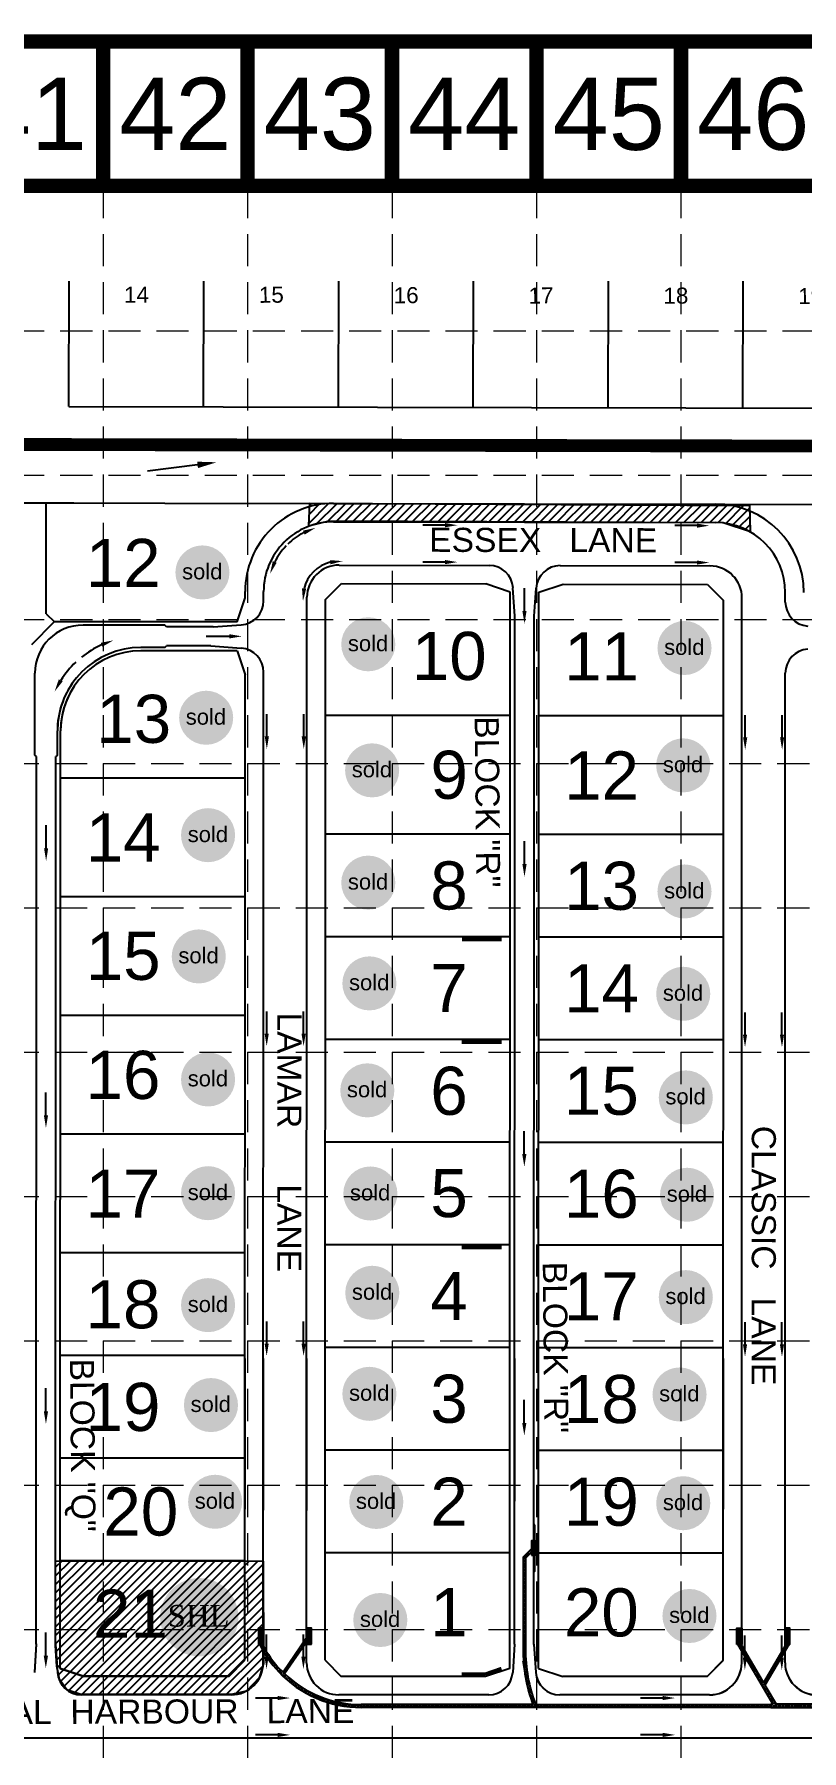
# Model space of a CAD drawing. Header units: inches. Extents: x 2468858 to 2474627, y 7110391 to 7114000.
# Drawn here: x 2472600 to 2473078, y 7112930 to 7114000 of the extents above; entities that cross this region are included whole.
import ezdxf
from ezdxf.enums import TextEntityAlignment as Align

# ---------------------------------------------------------------- set-up
doc = ezdxf.new("R2010")
doc.units = ezdxf.units.IN
doc.header["$MEASUREMENT"] = 0
doc.linetypes.add('CENTER2', pattern=[1.125, 0.75, -0.125, 0.125, -0.125])
doc.linetypes.add('HIDDEN', pattern=[0.375, 0.25, -0.125])
for name, color, linetype in [('APVMT', 11, 'Continuous'), ('AROW', 250, 'Continuous'), ('BASE', 7, 'Continuous'), ('BLOCKNO', 250, 'Continuous'), ('EROSION BLANKET', 84, 'Continuous'), ('ex-pvmt', 7, 'Continuous'), ('ex-row', 1, 'Continuous'), ('ex-stm', 9, 'Continuous'), ('EXIST', 250, 'Continuous'), ('FLOW', 250, 'Continuous'), ('GRID', 254, 'HIDDEN'), ('LIMITS OF DISTUBANCE', 1, 'HIDDEN'), ('LOT', 250, 'Continuous'), ('LOTNO', 250, 'Continuous'), ('PVMT', 250, 'Continuous'), ('SODDED LOT', 2, 'Continuous'), ('SROW', 250, 'Continuous'), ('STM', 1, 'Continuous'), ('STMCL', 133, 'CENTER2'), ('STRNAMES', 250, 'Continuous'), ('WALL', 21, 'HIDDEN')]:
    doc.layers.add(name, color=color, linetype=linetype)
doc.styles.add('DRHorton', font='dutcheb.ttf')
doc.styles.add('ryland', font='ARIAL.TTF', dxfattribs={"height": 25})
doc.styles.get("Standard").update_dxf_attribs({"font": 'ARIAL.TTF'})
pattern_1 = [(45, (2472402.30112, 7112300.57772), (-0.176776695, 0.176776695), [])]
pattern_2 = [(45, (2472402.30114, 7112300.51598), (-0.176776695, 0.176776695), [])]
pattern_3 = [(45, (0, 0), (-2.6516504294, 2.6516504294), [])]

# ---------------------------------------------------------------- blocks, each defined once
blk = doc.blocks.new('1D')
at = {"layer": 'FLOW'}
for p, q in [((7.4, 11.5), (21.2, 11.5)), ((7.4, -11.5), (21.2, -11.5))]:
    blk.add_line(p, q, dxfattribs=at)
for points in [[(7.4, 10.2), (7.4, 12.8), (-0.4, 11.5)], [(7.4, -12.8), (7.4, -10.2), (-0.4, -11.5)]]:
    blk.add_solid(points, dxfattribs=at)
blk = doc.blocks.new('Sold')
h = blk.add_hatch(color=7)
h.paths.add_polyline_path([(38.8, 18.8, 1), (0.5, 18.8, 1)])
h.paths.add_polyline_path([(2.4, 10.9), (36.6, 10.9), (36.6, 27.9), (2.4, 27.9)], flags=24)
at = {"layer": 'BASE', "color": 7, "style": 'ryland'}
blk.add_text('sold', height=11.13, dxfattribs=at).set_placement((19.5, 13.9), align=Align.CENTER)

msp = doc.modelspace()

# ---------------------------------------------------------------- hatches: boundary and pattern name
h = msp.add_hatch(color=162)
h.paths.add_polyline_path([(2472727.2, 7113012.9, 1), (2472678.4, 7113012.9, 1)])
h.paths.add_polyline_path([(2472680.9, 7113002.8), (2472724.4, 7113002.8), (2472724.4, 7113024.4), (2472680.9, 7113024.4)], flags=24)
at = {"layer": 'ex-stm'}
h = msp.add_hatch(dxfattribs=at)
h.set_pattern_fill('ANSI31', color=5, style=0)
h.set_pattern_definition([(45, (2472402.30112, 7112300.57772), (-0.088388348, 0.088388348), [])])
h.paths.add_polyline_path([(2472911.8, 7113070.4), (2472911.3, 7113070.4), (2472911.3, 7113041.6), (2472911.8, 7113041.6), (2472911.8, 7113051.6), (2472912.3, 7113051.6), (2472912.3, 7113060.4), (2472911.8, 7113060.4)])
h = msp.add_hatch(dxfattribs=at)
h.set_pattern_fill('ANSI31', color=5, scale=2, style=0)
h.set_pattern_definition(pattern_1)
h.paths.add_polyline_path([(2472742.7, 7112996.1), (2472742.7, 7113006.1), (2472739.7, 7113006.1), (2472739.7, 7112996.1)])
h = msp.add_hatch(dxfattribs=at)
h.set_pattern_fill('ANSI31', color=5, scale=2, style=0)
h.set_pattern_definition(pattern_1)
h.paths.add_polyline_path([(2472772.7, 7112996), (2472772.7, 7113006), (2472769.7, 7113006), (2472769.7, 7112996)])
h = msp.add_hatch(dxfattribs=at)
h.set_pattern_fill('ANSI31', color=5, scale=2, style=0)
h.set_pattern_definition(pattern_1)
h.paths.add_polyline_path([(2473037.7, 7112996), (2473037.7, 7113006), (2473040.7, 7113006), (2473040.7, 7112996)])
h = msp.add_hatch(dxfattribs=at)
h.set_pattern_fill('ANSI31', color=5, scale=2, style=0)
h.set_pattern_definition(pattern_1)
h.paths.add_polyline_path([(2473070.7, 7112996), (2473070.7, 7113006), (2473067.7, 7113006), (2473067.7, 7112996)])
at = {"layer": 'SODDED LOT'}
h = msp.add_hatch(dxfattribs=at)
h.set_pattern_fill('ANSI31', color=256, scale=30, style=0)
h.set_pattern_definition(pattern_3)
h.paths.add_polyline_path([(2473645.4, 7113690.7), (2473645, 7113704.6), (2473380.1, 7113706.2), (2473375.6, 7113692.3), (2473381.7, 7113694.8), (2473634.3, 7113693.9)])
h.paths.add_polyline_path([(2473661.8, 7113026.9), (2473687.5, 7113025.6), (2473728.5, 7113019.3), (2473771.1, 7113012.6), (2473800.8, 7113000.6), (2473816.1, 7112992), (2473817.6, 7112992.3), (2473826.6, 7112959), (2473778.3, 7112869.4), (2473754.2, 7112818.3), (2473704.9, 7112707.3), (2473675.9, 7112628.5), (2473649.4, 7112551.6), (2473609.4, 7112401.1), (2473622, 7112397.2), (2473660.2, 7112541.4), (2473687, 7112623.6), (2473721, 7112714), (2473756.5, 7112795.8), (2473776.2, 7112842.1), (2473803.7, 7112892.8), (2473821.3, 7112931.8), (2473838.2, 7112953.9), (2473843.8, 7112970.4), (2473841.6, 7112985), (2473834.4, 7112995.8), (2473821.8, 7113003.5), (2473803.5, 7113011.6), (2473780.8, 7113020.1), (2473754.2, 7113027.8), (2473717.9, 7113032.7), (2473683.7, 7113037.8), (2473675.2, 7113037.5), (2473668.5, 7113034.7), (2473663, 7113029)])
h.paths.add_polyline_path([(2473971.5, 7113199.8), (2473953.3, 7113211.9), (2473941.2, 7113192.1), (2473861.1, 7113065.6), (2473810.5, 7113087.5), (2473761.2, 7113101.5), (2473721, 7113107), (2473697.2, 7113110.4), (2473674.1, 7113113.7), (2473679.5, 7113105.3), (2473686.7, 7113099.9), (2473703.5, 7113097.6), (2473742.5, 7113092.2), (2473787.4, 7113083.2), (2473826.4, 7113070), (2473851, 7113058.6), (2473862.4, 7113053.2), (2473874.4, 7113053.5), (2473885.8, 7113058.3), (2473896, 7113069.7), (2473937.9, 7113137.7), (2473969.9, 7113198.6)])
h.paths.add_polyline_path([(2474189.4, 7113705.6), (2474212.7, 7113695.3), (2474173.1, 7113585.5), (2474125.5, 7113471.6), (2474078.4, 7113374), (2473995.2, 7113231.4), (2473980.7, 7113211.8), (2473961.7, 7113224.1), (2474019.2, 7113316.2), (2474060, 7113393.3), (2474123.1, 7113525), (2474155.5, 7113608.2)])
h.paths.add_polyline_path([(2472149.9, 7113580.6), (2472139.1, 7113587.3), (2472148.3, 7113599.5), (2472130, 7113617.4), (2472301, 7113620.9), (2472421, 7113670.5), (2472435.9, 7113657.7), (2472418.5, 7113656.7), (2472386.3, 7113644.4), (2472349.6, 7113630.6), (2472301, 7113613.8), (2472253.5, 7113608.2), (2472206, 7113607.7), (2472182, 7113606.7), (2472168.8, 7113602.6), (2472156, 7113590.3)])
h.paths.add_polyline_path([(2472770.9, 7113693.3), (2472783.8, 7113696.4), (2473029.2, 7113695.4), (2473046.2, 7113689.7), (2473045.7, 7113705.7), (2472771.5, 7113707.2)])
h.paths.add_polyline_path([(2472613.3, 7113048.1), (2472742.6, 7113047.9), (2472742.9, 7112984.1), (2472740.2, 7112975), (2472732.2, 7112966.8), (2472722.7, 7112964.6), (2472628.3, 7112964.8), (2472620.3, 7112967.7), (2472615.7, 7112974.1), (2472614.1, 7112982.3), (2472613.3, 7112995.2)])
h.paths.add_polyline_path([(2471336.5, 7111475.4), (2471335.5, 7111275.4), (2470491.7, 7111254.3), (2470479.6, 7111328.9), (2470466, 7111461.6), (2470553.4, 7111470.9), (2470638.4, 7111473.1)])
h.paths.add_polyline_path([(2473446.7, 7112356.5), (2473471.9, 7112308.5), (2473532.9, 7112257.2), (2473501.2, 7112186.4), (2473329.5, 7112103.4), (2473116.2, 7112035.9), (2473103.2, 7112106.7), (2473072.6, 7112126.6), (2472815.1, 7111934.9), (2472802.3, 7111780.7), (2472622.3, 7111675.2), (2472617.6, 7111803.7), (2472501, 7111721.1), (2472320.8, 7111594.4), (2472182.9, 7111519), (2472068.9, 7111484.1), (2471932.9, 7111463.9), (2471923.7, 7111337), (2471693.8, 7111327.9), (2471696.1, 7111477.6), (2471836.9, 7111477.6), (2471858.8, 7111468.5), (2471876.6, 7111467.9), (2471898.1, 7111477.9), (2471906.2, 7111490.4), (2471909.4, 7111504.1), (2471908.1, 7111517.8), (2471903.7, 7111528.8), (2471899.7, 7111538.8), (2471899.8, 7111997.7), (2471902.8, 7112006.8), (2471908.6, 7112013.1), (2471915.2, 7112016.5), (2471926.3, 7112016.5), (2472502.6, 7112016.2), (2472510, 7112015), (2472516.2, 7112010.3), (2472519.9, 7112006.2), (2472597.2, 7111900.3), (2472601.6, 7111894), (2472602, 7111890.8), (2472602, 7111885.9), (2472602.1, 7111880.6), (2472603.5, 7111873.5), (2472605.5, 7111864.1), (2472610.9, 7111855.3), (2472618.7, 7111847.7), (2472625.7, 7111842.7), (2472634.1, 7111839.5), (2472648.2, 7111837.2), (2472661, 7111839.4), (2472670.8, 7111843.9), (2472681.2, 7111852.2), (2472689.3, 7111863.7), (2472693.2, 7111876.1), (2472698.5, 7111882.8), (2472979.5, 7112088.7), (2473047.7, 7112135.3), (2473102.1, 7112161.2), (2473168.6, 7112185.4), (2473235.5, 7112199.4), (2473287, 7112219.4), (2473338.9, 7112250.4), (2473378, 7112286.6), (2473406.7, 7112322.3), (2473435, 7112369.6)])
h.paths.add_polyline_path([(2469394.7, 7112321.7), (2469408.6, 7112317.4), (2469404.6, 7112306.5), (2469398.3, 7112300.5), (2469390.6, 7112297.1), (2469383.9, 7112297.7), (2469371.4, 7112301.1), (2469261.6, 7112337.8), (2469252.6, 7112344), (2469246.9, 7112352.9), (2469243.9, 7112361.1), (2469244.3, 7112369.4), (2469247, 7112379.9), (2469254.1, 7112392.3), (2469258.6, 7112404.8), (2469259.9, 7112414), (2469268.3, 7112441.1), (2469285.1, 7112497.6), (2469297.5, 7112549.9), (2469306, 7112604.2), (2469344, 7112603.8), (2469331.6, 7112539.5), (2469306, 7112437.9), (2469285.5, 7112378.6), (2469297.1, 7112353.4)])
h.paths.add_polyline_path([(2469215.2, 7111699.1), (2469133.2, 7111698.8), (2469133.1, 7111837.4), (2469136.8, 7111854.1), (2469131.5, 7111869.1), (2469132.5, 7111935.1), (2469148.8, 7112051.4), (2469175.4, 7112146.9), (2469214.1, 7112259.8), (2469218.2, 7112266.7), (2469223.7, 7112271.9), (2469228.8, 7112275.2), (2469234.9, 7112277.1), (2469242.6, 7112277.4), (2469249.2, 7112276), (2469256.5, 7112274.1), (2469362.5, 7112239.2), (2469368.9, 7112235.1), (2469372.1, 7112231.5), (2469374.6, 7112225), (2469375.6, 7112217), (2469372.6, 7112206.8), (2469260.7, 7112244.7), (2469237.6, 7112231.8), (2469223.9, 7112159.5), (2469213.8, 7112077.5), (2469211.8, 7111997.4), (2469212.6, 7111919.3)])
edge = h.paths.add_edge_path()
edge.add_line((2469946.7, 7111538.5), (2469944.9, 7111523.5))
edge.add_line((2469944.9, 7111523.5), (2469929.5, 7111368.5))
edge.add_line((2469929.5, 7111368.5), (2469627.8, 7111363.4))
edge.add_line((2469627.8, 7111363.4), (2469640.1, 7111528.6))
edge.add_line((2469640.1, 7111528.6), (2469611.1, 7111529))
edge.add_line((2469611.1, 7111529), (2469563.6, 7111542.1))
edge.add_line((2469563.6, 7111542.1), (2469395.7, 7111608.8))
edge.add_line((2469395.7, 7111608.8), (2469312.3, 7111524.8))
edge.add_line((2469312.3, 7111524.8), (2469259.9, 7111580.2))
edge.add_line((2469259.9, 7111580.2), (2469329, 7111646.4))
edge.add_line((2469329, 7111646.4), (2469327.6, 7111656.7))
edge.add_line((2469327.6, 7111656.7), (2469327.3, 7111668))
edge.add_line((2469327.3, 7111668), (2469328.7, 7111676.3))
edge.add_line((2469328.7, 7111676.3), (2469331.6, 7111684.9))
edge.add_line((2469331.6, 7111684.9), (2469335.7, 7111692))
edge.add_line((2469335.7, 7111692), (2469336.9, 7111699.7))
edge.add_line((2469336.9, 7111699.7), (2469350.6, 7111699.9))
edge.add_line((2469350.6, 7111699.9), (2469349.1, 7111695.2))
edge.add_line((2469349.1, 7111695.2), (2469344.3, 7111688.2))
edge.add_line((2469344.3, 7111688.2), (2469339.9, 7111679.8))
edge.add_arc((2469382.6, 7111663), 45.9, 158.5343, 290.6104)
edge.add_arc((2469402.9, 7111601.9), 18.6, 61.3608, 102.7575, ccw=False)
edge.add_line((2469411.8, 7111618.2), (2469554, 7111560.9))
edge.add_line((2469554, 7111560.9), (2469580.4, 7111552.5))
edge.add_line((2469580.4, 7111552.5), (2469597.9, 7111547.8))
edge.add_line((2469597.9, 7111547.8), (2469618.8, 7111543.8))
edge.add_line((2469618.8, 7111543.8), (2469652.8, 7111539.9))
edge.add_line((2469652.8, 7111539.9), (2469703, 7111539.9))
edge.add_line((2469703, 7111539.9), (2469903.7, 7111540.6))
edge.add_line((2469903.7, 7111540.6), (2469929.6, 7111539.8))
edge.add_line((2469929.6, 7111539.8), (2469946.7, 7111538.5))
at = {"layer": 'SODDED LOT', "linetype": 'Continuous', "ltscale": 300}
h = msp.add_hatch(dxfattribs=at)
h.set_pattern_fill('ANSI31', color=256, scale=30, style=0)
h.set_pattern_definition(pattern_3)
h.paths.add_polyline_path([(2473499.3, 7113199.9), (2473457.2, 7113199.9), (2473369.8, 7113199.9), (2473369.8, 7113163.5), (2473369.6, 7113150.7), (2473369.2, 7113137.5), (2473383.3, 7113137.2), (2473498.6, 7113130.7), (2473498.8, 7113139), (2473499.2, 7113153.2), (2473499.3, 7113199.9)])
h.paths.add_polyline_path([(2472496.8, 7112937.6), (2472496.3, 7112809), (2472417.2, 7112809.2), (2472416.2, 7112808.1), (2472368.2, 7112808.1), (2472368.1, 7112937.6)])
h.paths.add_polyline_path([(2473204.8, 7112780.7), (2473205.3, 7112780.1), (2473207.5, 7112775.8), (2473208.1, 7112771.3), (2473206.9, 7112766.3), (2473199, 7112743.8), (2473183, 7112698.2), (2473175, 7112675.1), (2473173.6, 7112671.6), (2473171.1, 7112666), (2473167.7, 7112662.1), (2473163.7, 7112659.7), (2473158.9, 7112657.5), (2473154.9, 7112656.9), (2473147.2, 7112658), (2473130, 7112661.6), (2473112, 7112664.3), (2473092.8, 7112665.9), (2473081.1, 7112666.3), (2473081.1, 7112680.4), (2473081.2, 7112794.9), (2473152.5, 7112795), (2473194.5, 7112785), (2473200.8, 7112783.3), (2473204.7, 7112780.8)])
h.paths.add_polyline_path([(2472761.3, 7112788.7), (2472761.3, 7112666.6), (2472633.1, 7112666.6), (2472633.2, 7112788.5), (2472761.3, 7112788.7)])
edge = h.paths.add_edge_path()
edge.add_line((2472938.5, 7112551.5), (2472913.5, 7112547.8))
edge.add_line((2472913.5, 7112547.8), (2472806.4, 7112532.3))
edge.add_line((2472806.4, 7112532.3), (2472804.6, 7112545.5))
edge.add_line((2472804.6, 7112545.5), (2472803.9, 7112551.1))
edge.add_line((2472803.9, 7112551.1), (2472802.1, 7112577.6))
edge.add_line((2472802.1, 7112577.6), (2472801, 7112578.5))
edge.add_line((2472801, 7112578.5), (2472800.5, 7112598.7))
edge.add_line((2472800.5, 7112598.7), (2472801, 7112617.3))
edge.add_line((2472801, 7112617.3), (2472801.6, 7112625))
edge.add_arc((2472817.3, 7112623.8), 15.8, 87.1917, 175.7617, ccw=False)
edge.add_line((2472818.1, 7112639.6), (2472859.2, 7112639.3))
edge.add_line((2472859.2, 7112639.3), (2472915.2, 7112639.5))
edge.add_arc((2472915.2, 7112619.6), 19.9, 0.4983, 90.1313, ccw=False)
edge.add_line((2472935.1, 7112619.7), (2472935.1, 7112607.8))
edge.add_line((2472935.1, 7112607.8), (2472935.2, 7112599.6))
edge.add_line((2472935.2, 7112599.6), (2472935.2, 7112592.5))
edge.add_line((2472935.2, 7112592.5), (2472935.4, 7112589.8))
edge.add_line((2472935.4, 7112589.8), (2472935.7, 7112579))
edge.add_line((2472935.7, 7112579), (2472935.9, 7112574.7))
edge.add_line((2472935.9, 7112574.7), (2472937.1, 7112562.3))
edge.add_line((2472937.1, 7112562.3), (2472938.5, 7112551.4))
edge.add_line((2472938.5, 7112551.4), (2472938.5, 7112551.5))
edge = h.paths.add_edge_path()
edge.add_line((2471965.3, 7112666.8), (2471945.8, 7112666.8))
edge.add_line((2471945.8, 7112666.8), (2471905, 7112666.7))
edge.add_line((2471905, 7112666.7), (2471897.8, 7112666.8))
edge.add_arc((2471897.9, 7112687.1), 20.4, 177.7513, 269.4932, ccw=False)
edge.add_line((2471877.6, 7112687.9), (2471877.7, 7112711.5))
edge.add_line((2471877.7, 7112711.5), (2471877.7, 7112779.9))
edge.add_arc((2471893.3, 7112779.8), 15.6, 97.9894, 179.4442, ccw=False)
edge.add_line((2471891.2, 7112795.2), (2471965.4, 7112795.3))
edge.add_line((2471965.4, 7112795.3), (2471965.1, 7112781.9))
edge.add_line((2471965.1, 7112781.9), (2471965.3, 7112666.7))
edge.add_line((2471965.3, 7112666.7), (2471965.3, 7112666.8))
h.paths.add_polyline_path([(2471739, 7112489.2), (2471738.9, 7112362.1), (2471849.7, 7112339), (2471850.9, 7112344.2), (2471852.3, 7112347.7), (2471854.3, 7112352.4), (2471858.6, 7112358.7), (2471863.5, 7112363.8), (2471867.3, 7112368.1), (2471869.1, 7112372.1), (2471869.6, 7112376.4), (2471868.9, 7112381), (2471865.3, 7112390.8), (2471846.1, 7112438.2), (2471845, 7112441.1), (2471843.8, 7112445.4), (2471843.7, 7112450.7), (2471844.7, 7112455.2), (2471852.5, 7112477.3), (2471854.4, 7112482.3), (2471857, 7112487.6), (2471854.8, 7112489), (2471739, 7112489.2)])
h.paths.add_polyline_path([(2472036.2, 7112493.1), (2472036.2, 7112488.5), (2472036.2, 7112358.6), (2471963.2, 7112358.7), (2471962.1, 7112493.2), (2472036.3, 7112493.2)])
h.paths.add_polyline_path([(2472258.2, 7112493.1), (2472258.2, 7112488), (2472259.2, 7112358.6), (2472333.1, 7112358.6), (2472332.2, 7112493.1), (2472258.2, 7112493.1)])
h.paths.add_polyline_path([(2472440.1, 7112320.1), (2472440, 7112331.6), (2472366.2, 7112331.6), (2472366, 7112197), (2472440.1, 7112197.1), (2472440, 7112203), (2472440.1, 7112320)])
h.paths.add_polyline_path([(2472303.3, 7113176.1), (2472270, 7113176.1), (2472173.8, 7113176), (2472173.8, 7113112), (2472193.9, 7113112), (2472303.2, 7113112.1), (2472303.3, 7113176)])
h.paths.add_polyline_path([(2472005.3, 7113112.2), (2471995.4, 7113112.2), (2471872.8, 7113112.2), (2471872.8, 7113048), (2471896.5, 7113048.2), (2472005.2, 7113048.1), (2472005.3, 7113112.2)])
edge = h.paths.add_edge_path()
edge.add_line((2472807.6, 7112126.6), (2472817, 7112133.3))
edge.add_line((2472817, 7112133.3), (2472856.2, 7112079.7))
edge.add_line((2472856.2, 7112079.7), (2472864.1, 7112068.8))
edge.add_arc((2472848.7, 7112055.9), 20.1, -53.2713, 39.7262, ccw=False)
edge.add_line((2472860.7, 7112039.8), (2472849.3, 7112031.4))
edge.add_line((2472849.3, 7112031.4), (2472763.8, 7111968.9))
edge.add_line((2472763.8, 7111968.9), (2472748.8, 7111988.4))
edge.add_line((2472748.8, 7111988.4), (2472706, 7112047.2))
edge.add_line((2472706, 7112047.2), (2472698.8, 7112048.3))
edge.add_line((2472698.8, 7112048.3), (2472694.8, 7112049.4))
edge.add_line((2472694.8, 7112049.4), (2472696.8, 7112052.5))
edge.add_line((2472696.8, 7112052.5), (2472698.1, 7112057.3))
edge.add_line((2472698.1, 7112057.3), (2472698.5, 7112059.1))
edge.add_line((2472698.5, 7112059.1), (2472698.5, 7112063.1))
edge.add_line((2472698.5, 7112063.1), (2472698.5, 7112064.6))
edge.add_line((2472698.5, 7112064.6), (2472697.8, 7112067.8))
edge.add_line((2472697.8, 7112067.8), (2472701.8, 7112068))
edge.add_line((2472701.8, 7112068), (2472723, 7112064.7))
edge.add_line((2472723, 7112064.7), (2472807.7, 7112126.6))
edge.add_line((2472807.7, 7112126.6), (2472807.6, 7112126.6))
at = {"layer": 'STM'}
h = msp.add_hatch(dxfattribs=at)
h.set_pattern_fill('ANSI31', color=5, style=0)
h.set_pattern_definition([(45, (2472402.30114, 7112300.51598), (-0.088388348, 0.088388348), [])])
h.paths.add_polyline_path([(2472911.8, 7113070.4), (2472911.3, 7113070.4), (2472911.3, 7113041.5), (2472911.8, 7113041.5), (2472911.8, 7113051.5), (2472912.3, 7113051.5), (2472912.3, 7113060.4), (2472911.8, 7113060.4)])
h = msp.add_hatch(dxfattribs=at)
h.set_pattern_fill('ANSI31', color=5, scale=2, style=0)
h.set_pattern_definition(pattern_2)
h.paths.add_polyline_path([(2472742.7, 7112996), (2472742.7, 7113006), (2472739.7, 7113006), (2472739.7, 7112996)])
h = msp.add_hatch(dxfattribs=at)
h.set_pattern_fill('ANSI31', color=5, scale=2, style=0)
h.set_pattern_definition(pattern_2)
h.paths.add_polyline_path([(2472772.7, 7112996), (2472772.7, 7113006), (2472769.7, 7113006), (2472769.7, 7112996)])
h = msp.add_hatch(dxfattribs=at)
h.set_pattern_fill('ANSI31', color=5, scale=2, style=0)
h.set_pattern_definition(pattern_2)
h.paths.add_polyline_path([(2473037.7, 7112995.9), (2473037.7, 7113005.9), (2473040.7, 7113005.9), (2473040.7, 7112995.9)])
h = msp.add_hatch(dxfattribs=at)
h.set_pattern_fill('ANSI31', color=5, scale=2, style=0)
h.set_pattern_definition(pattern_2)
h.paths.add_polyline_path([(2473070.7, 7112995.9), (2473070.7, 7113005.9), (2473067.7, 7113005.9), (2473067.7, 7112995.9)])

# ---------------------------------------------------------------- linework, layer by layer
at = {"layer": 'APVMT', "color": 7}
for p, q in [((2472899.4, 7113637), (2472898.2, 7113654.6)), ((2472911.4, 7113637), (2472912.6, 7113654.5)), ((2472681.4, 7113631.4), (2472630.4, 7113631.4)), ((2472682.4, 7113630.4), (2472681.4, 7113631.4)), ((2472711.4, 7113630.4), (2472682.4, 7113630.4)), ((2472711.4, 7113630.4), (2472728.9, 7113631.5)), ((2472899.2, 7112996), (2472899.4, 7113637)), ((2472911.2, 7112995.9), (2472911.4, 7113637)), ((2472681.4, 7113617.4), (2472666.4, 7113617.4)), ((2472681.4, 7113617.4), (2472682.4, 7113618.4)), ((2472710, 7113618.4), (2472682.4, 7113618.4)), ((2472710, 7113618.4), (2472728.9, 7113617.1)), ((2472600.4, 7113550.4), (2472600.4, 7113601.4)), ((2472600.4, 7113550.4), (2472600.4, 7113601.4)), ((2472614.4, 7113550.4), (2472614.4, 7113565.4)), ((2472614.4, 7113550.4), (2472614.4, 7113565.4)), ((2472601.4, 7113549.4), (2472600.4, 7113550.4)), ((2472601.4, 7113549.4), (2472600.4, 7113550.4)), ((2472601.2, 7112996.1), (2472601.4, 7113549.4)), ((2472601.2, 7112996.1), (2472601.4, 7113549.4)), ((2472613.2, 7112995.9), (2472613.4, 7113549.4)), ((2472613.2, 7112995.9), (2472613.4, 7113549.4)), ((2472614.4, 7113550.4), (2472613.4, 7113549.4)), ((2472614.4, 7113550.4), (2472613.4, 7113549.4)), ((2472601.2, 7112996.1), (2472600.1, 7112978.5)), ((2472601.2, 7112996.1), (2472600.1, 7112978.5)), ((2472613.2, 7112995.9), (2472614.4, 7112978.5)), ((2472613.2, 7112995.9), (2472614.4, 7112978.5)), ((2472899.2, 7112996), (2472898.1, 7112978.5)), ((2472911.2, 7112995.9), (2472912.4, 7112978.4))]:
    msp.add_line(p, q, dxfattribs=at)
for centre, radius, start in [((2472630.4, 7113601.4), 30, 89.9854), ((2472630.4, 7113601.4), 30, 89.9854), ((2472666.4, 7113565.4), 52, 89.9854), ((2472666.4, 7113565.4), 52, 143.4284)]:
    msp.add_arc(centre, radius, start, 179.9854, dxfattribs=at)
at = {"layer": 'AROW'}
for p, q in [((2472507.3, 7113707.8), (2472624.6, 7113707.6)), ((2472557.4, 7113707.7), (2472786.5, 7113707.3)), ((2473024.5, 7113706.8), (2473386.5, 7113706.1)), ((2472896.2, 7112981), (2472896.4, 7113652)), ((2472914.2, 7112980.9), (2472914.4, 7113652)), ((2472598.4, 7113619.3), (2472612.5, 7113633.4)), ((2472598.4, 7113619.3), (2472612.5, 7113633.4)), ((2472726.4, 7113633.4), (2472612.5, 7113633.4)), ((2472624.6, 7113633.4), (2472612.5, 7113633.4)), ((2472726.4, 7113633.4), (2472612.6, 7113633.4)), ((2472624.6, 7113633.4), (2472612.6, 7113633.4)), ((2472726.4, 7113615.4), (2472666.4, 7113615.4)), ((2472616.2, 7112981), (2472616.4, 7113565.4)), ((2472616.2, 7112981), (2472616.4, 7113565.4))]:
    msp.add_line(p, q, dxfattribs=at)
for start in [89.9854, 146.6406]:
    msp.add_arc((2472666.4, 7113565.4), 50, start, 179.9854, dxfattribs=at)
at = {"layer": 'BASE', "const_width": 9}
for points in [[(2468862.9, 7110395.2), (2474622.9, 7110395.2), (2474622.9, 7113995.2), (2468862.9, 7113995.2)], [(2468952.9, 7110485.2), (2474532.9, 7110485.2), (2474532.9, 7113905.2), (2468952.9, 7113905.2)]]:
    msp.add_lwpolyline(points, close=True, dxfattribs=at)
for points in [[(2472642.9, 7113905.2), (2472642.9, 7113995.2)], [(2472732.9, 7113905.2), (2472732.9, 7113995.2)], [(2472822.9, 7113905.2), (2472822.9, 7113995.2)], [(2472912.9, 7113905.2), (2472912.9, 7113995.2)], [(2473002.9, 7113905.2), (2473002.9, 7113995.2)]]:
    msp.add_lwpolyline(points, dxfattribs=at)
at = {"layer": 'ex-pvmt'}
for p, q in [((2472601.2, 7112996.2), (2472601.3, 7113174.2)), ((2472613.2, 7112996), (2472613.3, 7113174.2)), ((2472742.7, 7112984.6), (2472742.8, 7113174.2)), ((2472769.7, 7112984.5), (2472769.8, 7113174.2)), ((2472899.2, 7112996), (2472899.3, 7113174.2)), ((2472911.2, 7112996), (2472911.3, 7113174.2)), ((2473040.7, 7112984.5), (2473040.8, 7113174.2)), ((2473067.7, 7112984.5), (2473067.8, 7113174.2)), ((2472601.2, 7112996.2), (2472600.1, 7112978.6)), ((2472613.2, 7112996), (2472614.4, 7112978.6)), ((2472899.2, 7112996), (2472898.1, 7112978.5)), ((2472911.2, 7112996), (2472912.4, 7112978.5)), ((2472722.7, 7112964.6), (2472629.4, 7112964.6)), ((2472883.1, 7112964.5), (2472789.7, 7112964.5)), ((2473020.7, 7112964.5), (2472927.4, 7112964.5)), ((2473140.5, 7112937.5), (2471892.9, 7112937.8))]:
    msp.add_line(p, q, dxfattribs=at)
for centre, radius, start, end in [((2472629.4, 7112979.6), 15, 183.7995, 269.9854), ((2472722.7, 7112984.6), 20, 269.9854, 359.9854), ((2472789.7, 7112984.5), 20, 179.9854, 269.9854), ((2472883.1, 7112979.5), 15, 269.9854, 356.1713), ((2472927.4, 7112979.5), 15, 183.7995, 269.9854), ((2473020.7, 7112984.5), 20, 269.9854, 359.9854), ((2473087.7, 7112984.5), 20, 179.9854, 269.9854)]:
    msp.add_arc(centre, radius, start, end, dxfattribs=at)
at = {"layer": 'ex-row', "color": 7}
for p, q in [((2472731.2, 7112986.1), (2472731.3, 7113174.2)), ((2472781.2, 7112986), (2472781.3, 7113174.2)), ((2473029.2, 7112986), (2473029.3, 7113174.2)), ((2472616.2, 7112981.1), (2472631.2, 7112976.1)), ((2472721.2, 7112976.1), (2472731.2, 7112986.1)), ((2472781.2, 7112986), (2472791.2, 7112976)), ((2472896.2, 7112981), (2472881.2, 7112976)), ((2472914.2, 7112981), (2472929.2, 7112976)), ((2473019.2, 7112976), (2473029.2, 7112986)), ((2472721.2, 7112976.1), (2472631.2, 7112976.1)), ((2472881.2, 7112976), (2472791.2, 7112976)), ((2473019.2, 7112976), (2472929.2, 7112976))]:
    msp.add_line(p, q, dxfattribs=at)
at = {"layer": 'ex-stm', "color": 5}
for p, q in [((2472909.8, 7113057.5), (2472911.3, 7113057.5)), ((2472909.8, 7113054.5), (2472911.3, 7113054.5)), ((2472910.5, 7113060.4), (2472910.5, 7113051.6)), ((2472769.1, 7112999.5), (2472755, 7112978.6)), ((2472770.4, 7112998.6), (2472756, 7112977.5)), ((2473038.4, 7112996), (2473052.1, 7112972.6)), ((2473040.1, 7112996), (2473053.4, 7112973.4)), ((2473068.4, 7112996), (2473054.3, 7112972)), ((2473070.1, 7112996), (2473055.2, 7112970.5)), ((2472753.5, 7112980.1), (2472752.3, 7112978.9)), ((2473052, 7112972.6), (2473053.5, 7112973.4)), ((2473052, 7112972.6), (2473060.1, 7112958.6)), ((2473053.5, 7112973.4), (2473054.3, 7112972)), ((2473055.2, 7112970.5), (2473062.2, 7112958.6)), ((2472910.7, 7112958.4), (2472803.7, 7112958.4)), ((2473058.8, 7112956.6), (2472803.7, 7112956.7)), ((2473058.8, 7112958.3), (2472912.3, 7112958.4)), ((2473058.8, 7112956.3), (2473058.8, 7112958.6)), ((2473060.1, 7112958.6), (2473058.8, 7112958.6)), ((2473140.5, 7112956.3), (2473058.8, 7112956.3)), ((2473140.5, 7112958.6), (2473062.2, 7112958.6))]:
    msp.add_line(p, q, dxfattribs=at)
for points in [[(2472911.8, 7113070.4), (2472911.3, 7113070.4), (2472911.3, 7113041.6), (2472911.8, 7113041.6), (2472911.8, 7113051.6), (2472912.3, 7113051.6), (2472912.3, 7113060.4), (2472911.8, 7113060.4)], [(2472909.8, 7113051.6), (2472912.3, 7113051.6), (2472912.3, 7113060.4), (2472909.8, 7113060.4)], [(2472742.7, 7112996.1), (2472742.7, 7113006.1), (2472739.7, 7113006.1), (2472739.7, 7112996.1)], [(2472772.7, 7112996), (2472772.7, 7113006), (2472769.7, 7113006), (2472769.7, 7112996)], [(2473037.7, 7112996), (2473037.7, 7113006), (2473040.7, 7113006), (2473040.7, 7112996)], [(2473070.7, 7112996), (2473070.7, 7113006), (2473067.7, 7113006), (2473067.7, 7112996)]]:
    msp.add_lwpolyline(points, close=True, dxfattribs=at)
for points in [[(2472909.8, 7113055.6), (2472904.5, 7113050.4), (2472904.5, 7112993.2, 0.08836), (2472910.7, 7112958.4, 0.091412)], [(2472909.8, 7113053.5), (2472906, 7113049.8), (2472906, 7112993.2, 0.089763), (2472912.3, 7112958.4, 0.091412)]]:
    msp.add_lwpolyline(points, format="xyb", dxfattribs=at)
for radius, start, end in [(70.8, 206.4234, 223.3815), (69.2, 207.0422, 223.3815), (70.9, 223.3815, 269.9854), (69.1, 223.3815, 225.0772), (69.1, 226.3402, 269.9854)]:
    msp.add_arc((2472803.8, 7113027.5), radius, start, end, dxfattribs=at)
at = {"layer": 'EXIST', "color": 252}
for p, q in [((2472621.5, 7113767.6), (2472621.7, 7113845.9)), ((2472705.5, 7113767.4), (2472705.7, 7113845.9)), ((2472789.5, 7113767.3), (2472789.7, 7113845.9)), ((2472873.5, 7113767.1), (2472873.7, 7113845.9)), ((2472957.5, 7113766.9), (2472957.7, 7113845.9)), ((2473041.5, 7113766.8), (2473041.7, 7113845.9)), ((2472621.5, 7113767.6), (2473965.5, 7113765))]:
    msp.add_line(p, q, dxfattribs=at)
at = {"layer": 'FLOW', "color": 7}
for p, q in [((2473020.7, 7113744.6), (2472996, 7113745.7)), ((2472701.7, 7113731.3), (2472670.5, 7113727.3)), ((2472905.4, 7113640.2), (2472905.4, 7113654.5)), ((2472721.6, 7113624.4), (2472707.2, 7113624.4)), ((2472607.4, 7113492.3), (2472607.4, 7113506.6)), ((2472905.4, 7113482.4), (2472905.4, 7113496.7)), ((2472607.3, 7113325.8), (2472607.3, 7113340.1)), ((2472905.3, 7113301.6), (2472905.3, 7113315.9)), ((2472607.3, 7113141.2), (2472607.3, 7113155.6)), ((2472905.3, 7113134), (2472905.3, 7113148.4)), ((2472607.2, 7112989), (2472607.2, 7113003.3)), ((2472905.2, 7112985.6), (2472905.2, 7113000))]:
    msp.add_line(p, q, dxfattribs=at)
at = {"layer": 'FLOW'}
for p, q in [((2473020.7, 7113744.6), (2472996, 7113745.7)), ((2472701.7, 7113731.3), (2472670.5, 7113727.3)), ((2472905.4, 7113640.2), (2472905.4, 7113654.5)), ((2472721.6, 7113624.4), (2472707.2, 7113624.4)), ((2472607.4, 7113492.3), (2472607.4, 7113506.6)), ((2472905.4, 7113482.4), (2472905.4, 7113496.7)), ((2472607.3, 7113325.8), (2472607.3, 7113340.1)), ((2472905.3, 7113301.6), (2472905.3, 7113315.9)), ((2472607.3, 7113141.2), (2472607.3, 7113155.6)), ((2472905.3, 7113134), (2472905.3, 7113148.4)), ((2472607.2, 7112989), (2472607.2, 7113003.3)), ((2472905.2, 7112985.6), (2472905.2, 7113000))]:
    msp.add_line(p, q, dxfattribs=at)
at = {"layer": 'FLOW', "color": 7}
for centre, radius, start, end in [((2472786.7, 7113652.7), 41, 117.4232, 134.6046), ((2472786.4, 7113652.3), 41, 136.0489, 153.2302), ((2472789.9, 7113648.8), 22.5, 104.359, 166.1693), ((2472666.4, 7113565.4), 59, 114.4944, 128.8138), ((2472666.4, 7113565.4), 59, 133.4046, 147.724)]:
    msp.add_arc(centre, radius, start, end, dxfattribs=at)
at = {"layer": 'FLOW'}
for centre, radius, start, end in [((2472786.7, 7113652.7), 41, 117.4232, 134.6046), ((2472786.4, 7113652.3), 41, 136.0489, 153.2302), ((2472789.9, 7113648.8), 22.5, 104.359, 166.1693), ((2472666.4, 7113565.4), 59, 114.4944, 128.8138), ((2472666.4, 7113565.4), 59, 133.4046, 147.724)]:
    msp.add_arc(centre, radius, start, end, dxfattribs=at)
at = {"layer": 'FLOW', "color": 7}
for points in [[(2473020.8, 7113746.6), (2473020.6, 7113742.6), (2473032.7, 7113744.1)], [(2472701.5, 7113733.3), (2472702, 7113729.3), (2472713.6, 7113732.9)], [(2472768.4, 7113687.8), (2472767.4, 7113690.3), (2472775.2, 7113692)], [(2472751, 7113670.3), (2472748.6, 7113671.3), (2472746.9, 7113663.4)], [(2472784.2, 7113671.9), (2472784.5, 7113669.3), (2472792.2, 7113671.3)], [(2472769.4, 7113654.1), (2472766.8, 7113654.3), (2472767.4, 7113646.3)], [(2472906.7, 7113640.2), (2472904.1, 7113640.2), (2472905.4, 7113632.3)], [(2472642.4, 7113617.9), (2472641.5, 7113620.4), (2472649.3, 7113621.9)], [(2472721.6, 7113625.7), (2472721.6, 7113623.1), (2472729.5, 7113624.4)], [(2472617.7, 7113596.3), (2472615.3, 7113597.6), (2472612.7, 7113590)], [(2472608.7, 7113492.3), (2472606.1, 7113492.3), (2472607.4, 7113484.4)], [(2472906.7, 7113482.4), (2472904.1, 7113482.4), (2472905.4, 7113474.5)], [(2472608.6, 7113325.8), (2472606, 7113325.8), (2472607.3, 7113317.9)], [(2472906.6, 7113301.6), (2472904, 7113301.6), (2472905.3, 7113293.7)], [(2472608.6, 7113141.2), (2472606, 7113141.2), (2472607.3, 7113133.3)], [(2472906.6, 7113134), (2472904, 7113134), (2472905.3, 7113126.1)], [(2472608.6, 7112989), (2472605.9, 7112989), (2472607.2, 7112981.1)], [(2472906.6, 7112985.6), (2472903.9, 7112985.6), (2472905.2, 7112977.7)]]:
    msp.add_solid(points, dxfattribs=at)
at = {"layer": 'FLOW'}
for points in [[(2473020.8, 7113746.6), (2473020.6, 7113742.6), (2473032.7, 7113744.1)], [(2472701.5, 7113733.3), (2472702, 7113729.3), (2472713.6, 7113732.9)], [(2472768.4, 7113687.8), (2472767.4, 7113690.3), (2472775.2, 7113692)], [(2472751, 7113670.3), (2472748.6, 7113671.3), (2472746.9, 7113663.4)], [(2472784.2, 7113671.9), (2472784.5, 7113669.3), (2472792.2, 7113671.3)], [(2472769.4, 7113654.1), (2472766.8, 7113654.3), (2472767.4, 7113646.3)], [(2472906.7, 7113640.2), (2472904.1, 7113640.2), (2472905.4, 7113632.3)], [(2472642.4, 7113617.9), (2472641.5, 7113620.4), (2472649.3, 7113621.9)], [(2472721.6, 7113625.7), (2472721.6, 7113623.1), (2472729.5, 7113624.4)], [(2472617.7, 7113596.3), (2472615.3, 7113597.6), (2472612.7, 7113590)], [(2472608.7, 7113492.3), (2472606.1, 7113492.3), (2472607.4, 7113484.4)], [(2472906.7, 7113482.4), (2472904.1, 7113482.4), (2472905.4, 7113474.5)], [(2472608.6, 7113325.8), (2472606, 7113325.8), (2472607.3, 7113317.9)], [(2472906.6, 7113301.6), (2472904, 7113301.6), (2472905.3, 7113293.7)], [(2472608.6, 7113141.2), (2472606, 7113141.2), (2472607.3, 7113133.3)], [(2472906.6, 7113134), (2472904, 7113134), (2472905.3, 7113126.1)], [(2472608.6, 7112989), (2472605.9, 7112989), (2472607.2, 7112981.1)], [(2472906.6, 7112985.6), (2472903.9, 7112985.6), (2472905.2, 7112977.7)]]:
    msp.add_solid(points, dxfattribs=at)
at = {"layer": 'GRID', "color": 252, "linetype": 'HIDDEN', "lineweight": 0, "ltscale": 80}
for p, q in [((2472642.9, 7113905.2), (2472642.9, 7110754.8)), ((2472732.9, 7113905.2), (2472732.9, 7110754.8)), ((2472822.9, 7113905.2), (2472822.9, 7110754.8)), ((2472912.9, 7113905.2), (2472912.9, 7110754.8)), ((2473002.9, 7113905.2), (2473002.9, 7110754.8)), ((2468956.2, 7113814.9), (2474536.2, 7113814.9)), ((2468956.2, 7113724.9), (2474536.2, 7113724.9)), ((2468956.2, 7113634.9), (2474536.2, 7113634.9)), ((2468952.9, 7113545.2), (2474532.9, 7113545.2)), ((2468952.9, 7113455.2), (2474532.9, 7113455.2)), ((2468952.9, 7113365.2), (2474532.9, 7113365.2)), ((2468952.9, 7113275.2), (2474532.9, 7113275.2)), ((2468952.9, 7113185.2), (2474532.9, 7113185.2)), ((2468952.9, 7113095.2), (2474532.9, 7113095.2)), ((2468952.9, 7113005.2), (2474532.9, 7113005.2))]:
    msp.add_line(p, q, dxfattribs=at)
at = {"layer": 'LIMITS OF DISTUBANCE', "ltscale": 300, "const_width": 8}
msp.add_lwpolyline([(2474233.1, 7113740.7), (2472501, 7113744.2), (2472291.5, 7113656.5), (2471779.6, 7113650.6), (2471734.8, 7113608.8), (2471735.8, 7113464.9), (2471704.4, 7113446.7), (2471705.4, 7112622.3), (2469299.8, 7112610.9)], dxfattribs=at)
at = {"layer": 'LOT'}
for p, q in [((2472607.4, 7113638.5), (2472607.4, 7113707.6)), ((2472607.4, 7113638.5), (2472607.4, 7113707.6)), ((2472607.4, 7113638.5), (2472612.6, 7113633.4)), ((2472607.4, 7113638.5), (2472612.6, 7113633.4)), ((2472896.4, 7113575.1), (2472781.4, 7113575.1)), ((2473029.4, 7113574.8), (2472914.4, 7113574.9)), ((2472731.4, 7113536), (2472616.4, 7113536)), ((2472624.6, 7113536), (2472616.4, 7113536)), ((2472896.4, 7113501.1), (2472781.4, 7113501.1)), ((2473029.4, 7113500.8), (2472914.4, 7113500.9)), ((2472731.4, 7113462), (2472616.4, 7113462)), ((2472624.6, 7113462), (2472616.4, 7113462)), ((2472896.4, 7113437.1), (2472781.4, 7113437.1)), ((2473029.4, 7113436.8), (2472914.4, 7113436.9)), ((2472731.3, 7113388), (2472616.3, 7113388)), ((2472624.6, 7113388), (2472616.3, 7113388)), ((2472896.3, 7113373.1), (2472781.3, 7113373.1)), ((2473029.3, 7113372.8), (2472914.3, 7113372.9)), ((2472731.3, 7113314), (2472616.3, 7113314)), ((2472624.6, 7113314), (2472616.3, 7113314)), ((2472896.3, 7113309.1), (2472781.3, 7113309.1)), ((2473029.3, 7113308.8), (2472914.3, 7113308.9)), ((2472896.3, 7113245.1), (2472781.3, 7113245.1)), ((2472731.3, 7113240), (2472616.3, 7113240)), ((2472624.6, 7113240), (2472616.3, 7113240)), ((2473029.3, 7113244.8), (2472914.3, 7113244.9)), ((2472896.3, 7113181.1), (2472781.3, 7113181.1)), ((2472731.3, 7113176), (2472616.3, 7113176)), ((2472624.6, 7113176), (2472616.3, 7113176)), ((2473029.3, 7113180.8), (2472914.3, 7113180.9)), ((2472896.3, 7113117.1), (2472781.3, 7113117.1)), ((2473029.3, 7113116.8), (2472914.3, 7113116.9)), ((2472731.3, 7113112), (2472616.3, 7113112)), ((2472624.6, 7113112), (2472616.3, 7113112)), ((2472896.3, 7113053.1), (2472781.3, 7113053.1)), ((2473029.3, 7113052.8), (2472914.3, 7113052.9)), ((2472731.3, 7113048), (2472616.3, 7113048)), ((2472624.6, 7113048), (2472616.3, 7113048))]:
    msp.add_line(p, q, dxfattribs=at)
at = {"layer": 'PVMT'}
for p, q in [((2472786.5, 7113695.8), (2473024.5, 7113695.3)), ((2472790, 7113668.8), (2472883.3, 7113668.6)), ((2472927.6, 7113668.5), (2473021, 7113668.3)), ((2472742.9, 7113646.5), (2472742.9, 7113652.3)), ((2473067.9, 7113645.8), (2473067.9, 7113651.8)), ((2472769.7, 7112984.5), (2472769.9, 7113648.8)), ((2473040.7, 7112984.4), (2473040.9, 7113648.3)), ((2472742.7, 7112984.5), (2472742.9, 7113602.1)), ((2473067.7, 7112984.4), (2473067.9, 7113601.5)), ((2472722.7, 7112964.5), (2472629.4, 7112964.5)), ((2472883.1, 7112964.5), (2472789.7, 7112964.5)), ((2473020.7, 7112964.4), (2472927.4, 7112964.4)), ((2472637.6, 7112937.5), (2471892.9, 7112937.7)), ((2473140.5, 7112937.4), (2472557.2, 7112937.5))]:
    msp.add_line(p, q, dxfattribs=at)
for centre, radius, start, end in [((2472786.4, 7113652.3), 43.5, 89.8893, 179.9854), ((2473024.4, 7113651.8), 43.5, 359.9854, 89.8893), ((2472789.9, 7113648.8), 20, 89.8893, 179.9854), ((2472883.3, 7113653.6), 15, 3.8215, 89.8893), ((2472927.6, 7113653.5), 15, 89.8893, 176.1468), ((2473020.9, 7113648.3), 20, 359.9854, 89.8893), ((2472727.9, 7113646.5), 15, 273.7995, 359.9854), ((2473082.9, 7113645.8), 15, 179.9854, 266.1713), ((2472727.9, 7113602.1), 15, 359.9854, 86.1713), ((2473082.9, 7113601.5), 15, 93.7995, 179.9854), ((2472629.4, 7112979.5), 15, 183.7995, 269.9854), ((2472629.4, 7112979.5), 15, 183.7995, 269.9854), ((2472722.7, 7112984.5), 20, 269.9854, 359.9854), ((2472789.7, 7112984.5), 20, 179.9854, 269.9854), ((2472883.1, 7112979.5), 15, 269.9854, 356.1713), ((2472927.4, 7112979.4), 15, 183.7995, 269.9854), ((2473020.7, 7112984.4), 20, 269.9854, 359.9854), ((2473087.7, 7112984.4), 20, 179.9854, 269.9854)]:
    msp.add_arc(centre, radius, start, end, dxfattribs=at)
at = {"layer": 'SODDED LOT'}
for points in [[(2472770.9, 7113693.3), (2472783.8, 7113696.4), (2473029.2, 7113695.4), (2473046.2, 7113689.7), (2473045.7, 7113705.7), (2472771.5, 7113707.2)], [(2472613.3, 7113048.1), (2472742.6, 7113047.9), (2472742.9, 7112984.1), (2472740.2, 7112975), (2472732.2, 7112966.8), (2472722.7, 7112964.6), (2472628.3, 7112964.8), (2472620.3, 7112967.7), (2472615.7, 7112974.1), (2472614.1, 7112982.3), (2472613.3, 7112995.2)]]:
    msp.add_lwpolyline(points, close=True, dxfattribs=at)
at = {"layer": 'SROW'}
for p, q in [((2472786.5, 7113707.3), (2473024.5, 7113706.8)), ((2472731.4, 7113648.4), (2472731.4, 7113652.3)), ((2472781.4, 7113647.3), (2472791.4, 7113657.3)), ((2472791.4, 7113657.3), (2472881.4, 7113657.1)), ((2472896.4, 7113652), (2472881.4, 7113657.1)), ((2472914.4, 7113652), (2472929.4, 7113657)), ((2472929.4, 7113657), (2473019.4, 7113656.8)), ((2473019.4, 7113656.8), (2473029.4, 7113646.8)), ((2472726.4, 7113633.4), (2472731.4, 7113648.4)), ((2472781.2, 7112986), (2472781.4, 7113647.3)), ((2473029.2, 7112985.9), (2473029.4, 7113646.8)), ((2472726.4, 7113615.4), (2472731.4, 7113600.4)), ((2472731.2, 7112986), (2472731.4, 7113600.4)), ((2472616.2, 7112981), (2472631.2, 7112976)), ((2472616.2, 7112981), (2472631.2, 7112976)), ((2472721.2, 7112976), (2472731.2, 7112986)), ((2472781.2, 7112986), (2472791.2, 7112976)), ((2472896.2, 7112981), (2472881.2, 7112976)), ((2472914.2, 7112980.9), (2472929.2, 7112975.9)), ((2473019.2, 7112975.9), (2473029.2, 7112985.9)), ((2472721.2, 7112976), (2472631.2, 7112976)), ((2472881.2, 7112976), (2472791.2, 7112976)), ((2473019.2, 7112975.9), (2472929.2, 7112975.9))]:
    msp.add_line(p, q, dxfattribs=at)
for centre, start, end in [((2472786.4, 7113652.3), 89.8893, 179.9854), ((2473024.4, 7113651.8), 359.9854, 89.8893)]:
    msp.add_arc(centre, 55, start, end, dxfattribs=at)
at = {"layer": 'STM', "color": 5}
for p, q in [((2472909.8, 7113057.4), (2472911.3, 7113057.4)), ((2472909.8, 7113054.5), (2472911.3, 7113054.5)), ((2472910.5, 7113060.4), (2472910.5, 7113051.5)), ((2472769.1, 7112999.4), (2472755, 7112978.5)), ((2472770.4, 7112998.6), (2472756, 7112977.5)), ((2473038.4, 7112995.9), (2473052.1, 7112972.6)), ((2473040.1, 7112995.9), (2473053.4, 7112973.3)), ((2473068.4, 7112995.9), (2473054.3, 7112972)), ((2473070.1, 7112995.9), (2473055.2, 7112970.5)), ((2472753.5, 7112980), (2472752.3, 7112978.8)), ((2473052, 7112972.5), (2473053.5, 7112973.4)), ((2473052, 7112972.5), (2473060.1, 7112958.5)), ((2473053.5, 7112973.4), (2473054.3, 7112972)), ((2473055.2, 7112970.5), (2473062.2, 7112958.5)), ((2472910.7, 7112958.3), (2472803.7, 7112958.3)), ((2473058.8, 7112956.5), (2472803.7, 7112956.6)), ((2473058.8, 7112958.3), (2472912.3, 7112958.3)), ((2473058.8, 7112956.3), (2473058.8, 7112958.5)), ((2473060.1, 7112958.5), (2473058.8, 7112958.5)), ((2473140.5, 7112956.3), (2473058.8, 7112956.3)), ((2473140.5, 7112958.5), (2473062.2, 7112958.5))]:
    msp.add_line(p, q, dxfattribs=at)
for points in [[(2472911.8, 7113070.4), (2472911.3, 7113070.4), (2472911.3, 7113041.5), (2472911.8, 7113041.5), (2472911.8, 7113051.5), (2472912.3, 7113051.5), (2472912.3, 7113060.4), (2472911.8, 7113060.4)], [(2472909.8, 7113051.5), (2472912.3, 7113051.5), (2472912.3, 7113060.4), (2472909.8, 7113060.4)], [(2472742.7, 7112996), (2472742.7, 7113006), (2472739.7, 7113006), (2472739.7, 7112996)], [(2472772.7, 7112996), (2472772.7, 7113006), (2472769.7, 7113006), (2472769.7, 7112996)], [(2473037.7, 7112995.9), (2473037.7, 7113005.9), (2473040.7, 7113005.9), (2473040.7, 7112995.9)], [(2473070.7, 7112995.9), (2473070.7, 7113005.9), (2473067.7, 7113005.9), (2473067.7, 7112995.9)]]:
    msp.add_lwpolyline(points, close=True, dxfattribs=at)
for points in [[(2472909.8, 7113055.6), (2472904.5, 7113050.3), (2472904.5, 7112993.1, 0.08836), (2472910.7, 7112958.3, 0.091412)], [(2472909.8, 7113053.4), (2472906, 7113049.7), (2472906, 7112993.1, 0.089763), (2472912.3, 7112958.3, 0.091412)]]:
    msp.add_lwpolyline(points, format="xyb", dxfattribs=at)
for radius, start, end in [(70.8, 206.4234, 223.3815), (69.2, 207.0422, 223.3815), (70.9, 223.3815, 269.9854), (69.1, 223.3815, 225.0772), (69.1, 226.3402, 269.9854)]:
    msp.add_arc((2472803.8, 7113027.5), radius, start, end, dxfattribs=at)
at = {"layer": 'STMCL', "color": 5}
for p, q in [((2472769.7, 7112999), (2472755, 7112977.3)), ((2473039.2, 7112995.9), (2473061.8, 7112957.4)), ((2473069.2, 7112995.9), (2473054.2, 7112970.4)), ((2473140.5, 7112957.4), (2472803.7, 7112957.5))]:
    msp.add_line(p, q, dxfattribs=at)
msp.add_lwpolyline([(2472909.8, 7113054.5), (2472905.3, 7113050), (2472905.2, 7112993.1, 0.091412), (2472911.8, 7112957.4)], format="xyb", dxfattribs=at)
msp.add_arc((2472803.8, 7113027.5), 70, 206.7291, 269.9854, dxfattribs=at)
at = {"layer": 'WALL', "color": 4, "linetype": 'Continuous', "const_width": 3}
for points in [[(2472891.2, 7113435.8), (2472866.4, 7113435.8)], [(2472891.2, 7113371.8), (2472866.3, 7113371.8)], [(2472891.1, 7113243.8), (2472866.3, 7113243.8)], [(2472881.1, 7112977), (2472866.2, 7112977)], [(2472891.2, 7112980.5), (2472881.1, 7112977)]]:
    msp.add_lwpolyline(points, dxfattribs=at)

# ---------------------------------------------------------------- block references
at = {"layer": 'EROSION BLANKET', "xscale": 0.8800000000628643, "yscale": 0.8800000001210719, "zscale": 0.8800000000000001}
for p in [(2472687.5, 7113647.7), (2472790.8, 7113602.9), (2472987.8, 7113600.6), (2472689.8, 7113557.1), (2472793.2, 7113524.3), (2472987, 7113527.4), (2472691, 7113483.9), (2472790.8, 7113454.3), (2472987.8, 7113448.8), (2472685.2, 7113408.3), (2472791.5, 7113391.5), (2472987, 7113385), (2472691, 7113331.6), (2472790.2, 7113324.8), (2472988.6, 7113320.4), (2472691, 7113260.7), (2472792.1, 7113260.5), (2472989.4, 7113259.7), (2472691, 7113190.9), (2472793.3, 7113198.6), (2472988.6, 7113195.9), (2472692.8, 7113128.6), (2472791.5, 7113135.6), (2472984.7, 7113135.2), (2472695.4, 7113068.3), (2472795.8, 7113068.2), (2472987, 7113067.4), (2472798.3, 7112994.6), (2472990.9, 7112997.1)]:
    msp.add_blockref('Sold', p, dxfattribs=at)
at = {"layer": 'FLOW', "color": 7}
for p, rotation in [((2472863.3, 7113682.2), 179.88929510445), ((2473020.2, 7113681.9), 179.88929510445), ((2472756.4, 7113554.6), 89.98540615341985), ((2473054.4, 7113554.1), 89.98540615341985), ((2472756.3, 7113369.3), 89.98540615341985), ((2473054.3, 7113368.7), 89.98540615341985), ((2472756.3, 7113176.1), 89.98540615341985), ((2473054.3, 7113175.6), 89.98540615341985), ((2472756.2, 7112980.9), 89.98540615341985), ((2473054.2, 7112980.3), 89.98540615341985)]:
    msp.add_blockref('1D', p, dxfattribs=dict(at, rotation=rotation))
at = {"layer": 'FLOW'}
for p, rotation in [((2472863.3, 7113682.2), 179.88929510445), ((2473020.2, 7113681.9), 179.88929510445), ((2472756.4, 7113554.6), 89.98540615341985), ((2473054.4, 7113554.1), 89.98540615341985), ((2472756.3, 7113369.3), 89.98540615341985), ((2473054.3, 7113368.7), 89.98540615341985), ((2472756.3, 7113176.1), 89.98540615341985), ((2473054.3, 7113175.6), 89.98540615341985), ((2472756.2, 7112980.9), 89.98540615341985), ((2473054.2, 7112980.3), 89.98540615341985)]:
    msp.add_blockref('1D', p, dxfattribs=dict(at, rotation=rotation))
at = {"layer": 'FLOW', "color": 7, "xscale": -1, "rotation": 359.9854054864092}
for p in [(2472759, 7112951), (2472998.9, 7112951)]:
    msp.add_blockref('1D', p, dxfattribs=at)
at = {"layer": 'FLOW', "xscale": -1, "rotation": 359.9854054864092}
for p in [(2472759, 7112951), (2472998.9, 7112951)]:
    msp.add_blockref('1D', p, dxfattribs=at)

# ---------------------------------------------------------------- texts
at = {"layer": 'BASE'}
for s, p in [('41', (2472597.9, 7113950.2)), ('42', (2472687.9, 7113950.2)), ('43', (2472777.9, 7113950.2)), ('44', (2472867.9, 7113950.2)), ('45', (2472957.9, 7113950.2)), ('46', (2473047.9, 7113950.2))]:
    msp.add_text(s, height=45, dxfattribs=at).set_placement(p, align=Align.MIDDLE_CENTER)
at = {"layer": 'BASE', "color": 162, "style": 'DRHorton'}
msp.add_text('SHL', height=13.51, dxfattribs=at).set_placement((2472702.4, 7113007), align=Align.CENTER)
at = {"layer": 'BLOCKNO'}
for s, p in [('BLOCK "R"', (2472882.4, 7113521.2)), ('BLOCK "R"', (2472924.8, 7113181.1)), ('BLOCK "Q"', (2472628.3, 7113120.1))]:
    msp.add_text(s, height=15, rotation=270.5521, dxfattribs=at).set_placement(p, align=Align.MIDDLE)
at = {"layer": 'EXIST', "color": 252}
for s, p in [('14', (2472663.7, 7113837.4)), ('15', (2472747.7, 7113837.3)), ('16', (2472831.7, 7113837.1)), ('17', (2472915.7, 7113836.9)), ('18', (2472999.7, 7113836.8)), ('19', (2473083.7, 7113836.6))]:
    msp.add_text(s, height=10, rotation=0.5429, dxfattribs=at).set_placement(p, align=Align.MIDDLE)
at = {"layer": 'LOTNO'}
for s, p in [('12', (2472655.4, 7113670.4)), ('10', (2472858.5, 7113612.2)), ('11', (2472953.4, 7113611.9)), ('13', (2472662, 7113573)), ('9', (2472858.5, 7113538.1)), ('12', (2472953.4, 7113537.9)), ('14', (2472655.4, 7113499)), ('8', (2472858.4, 7113469.1)), ('13', (2472953.4, 7113468.9)), ('15', (2472655.4, 7113425)), ('7', (2472858.4, 7113405.1)), ('14', (2472953.4, 7113404.9)), ('16', (2472655.3, 7113351)), ('6', (2472858.4, 7113341.1)), ('15', (2472953.3, 7113340.9)), ('17', (2472655.3, 7113277)), ('5', (2472858.4, 7113277.1)), ('16', (2472953.3, 7113276.9)), ('4', (2472858.4, 7113213.1)), ('17', (2472953.3, 7113212.9)), ('18', (2472655.3, 7113208)), ('3', (2472858.4, 7113149.1)), ('18', (2472953.3, 7113148.9)), ('19', (2472655.3, 7113144)), ('2', (2472858.4, 7113085.1)), ('19', (2472953.3, 7113084.9)), ('20', (2472666.4, 7113078.8)), ('20', (2472953.3, 7113015.9)), ('1', (2472858.3, 7113016))]:
    msp.add_text(s, height=30, dxfattribs=at).set_placement(p, align=Align.MIDDLE)
at = {"layer": 'LOTNO', "color": 7}
msp.add_text('21', height=30, dxfattribs=at).set_placement((2472659.9, 7113015.3), align=Align.MIDDLE)
at = {"layer": 'STRNAMES', "color": 7}
for s, rotation, p in [('ESSEX   LANE', 359.8893, (2472846, 7113677.1)), ('LAMAR      LANE', 269.9854, (2472751.5, 7113389.9)), ('CLASSIC   LANE', 269.9854, (2473047, 7113319.3)), ('BAL  HARBOUR   LANE', 0.1954, (2472571.3, 7112946.2))]:
    msp.add_text(s, height=15, rotation=rotation, dxfattribs=at).set_placement(p)

doc.saveas('drawing.dxf')
